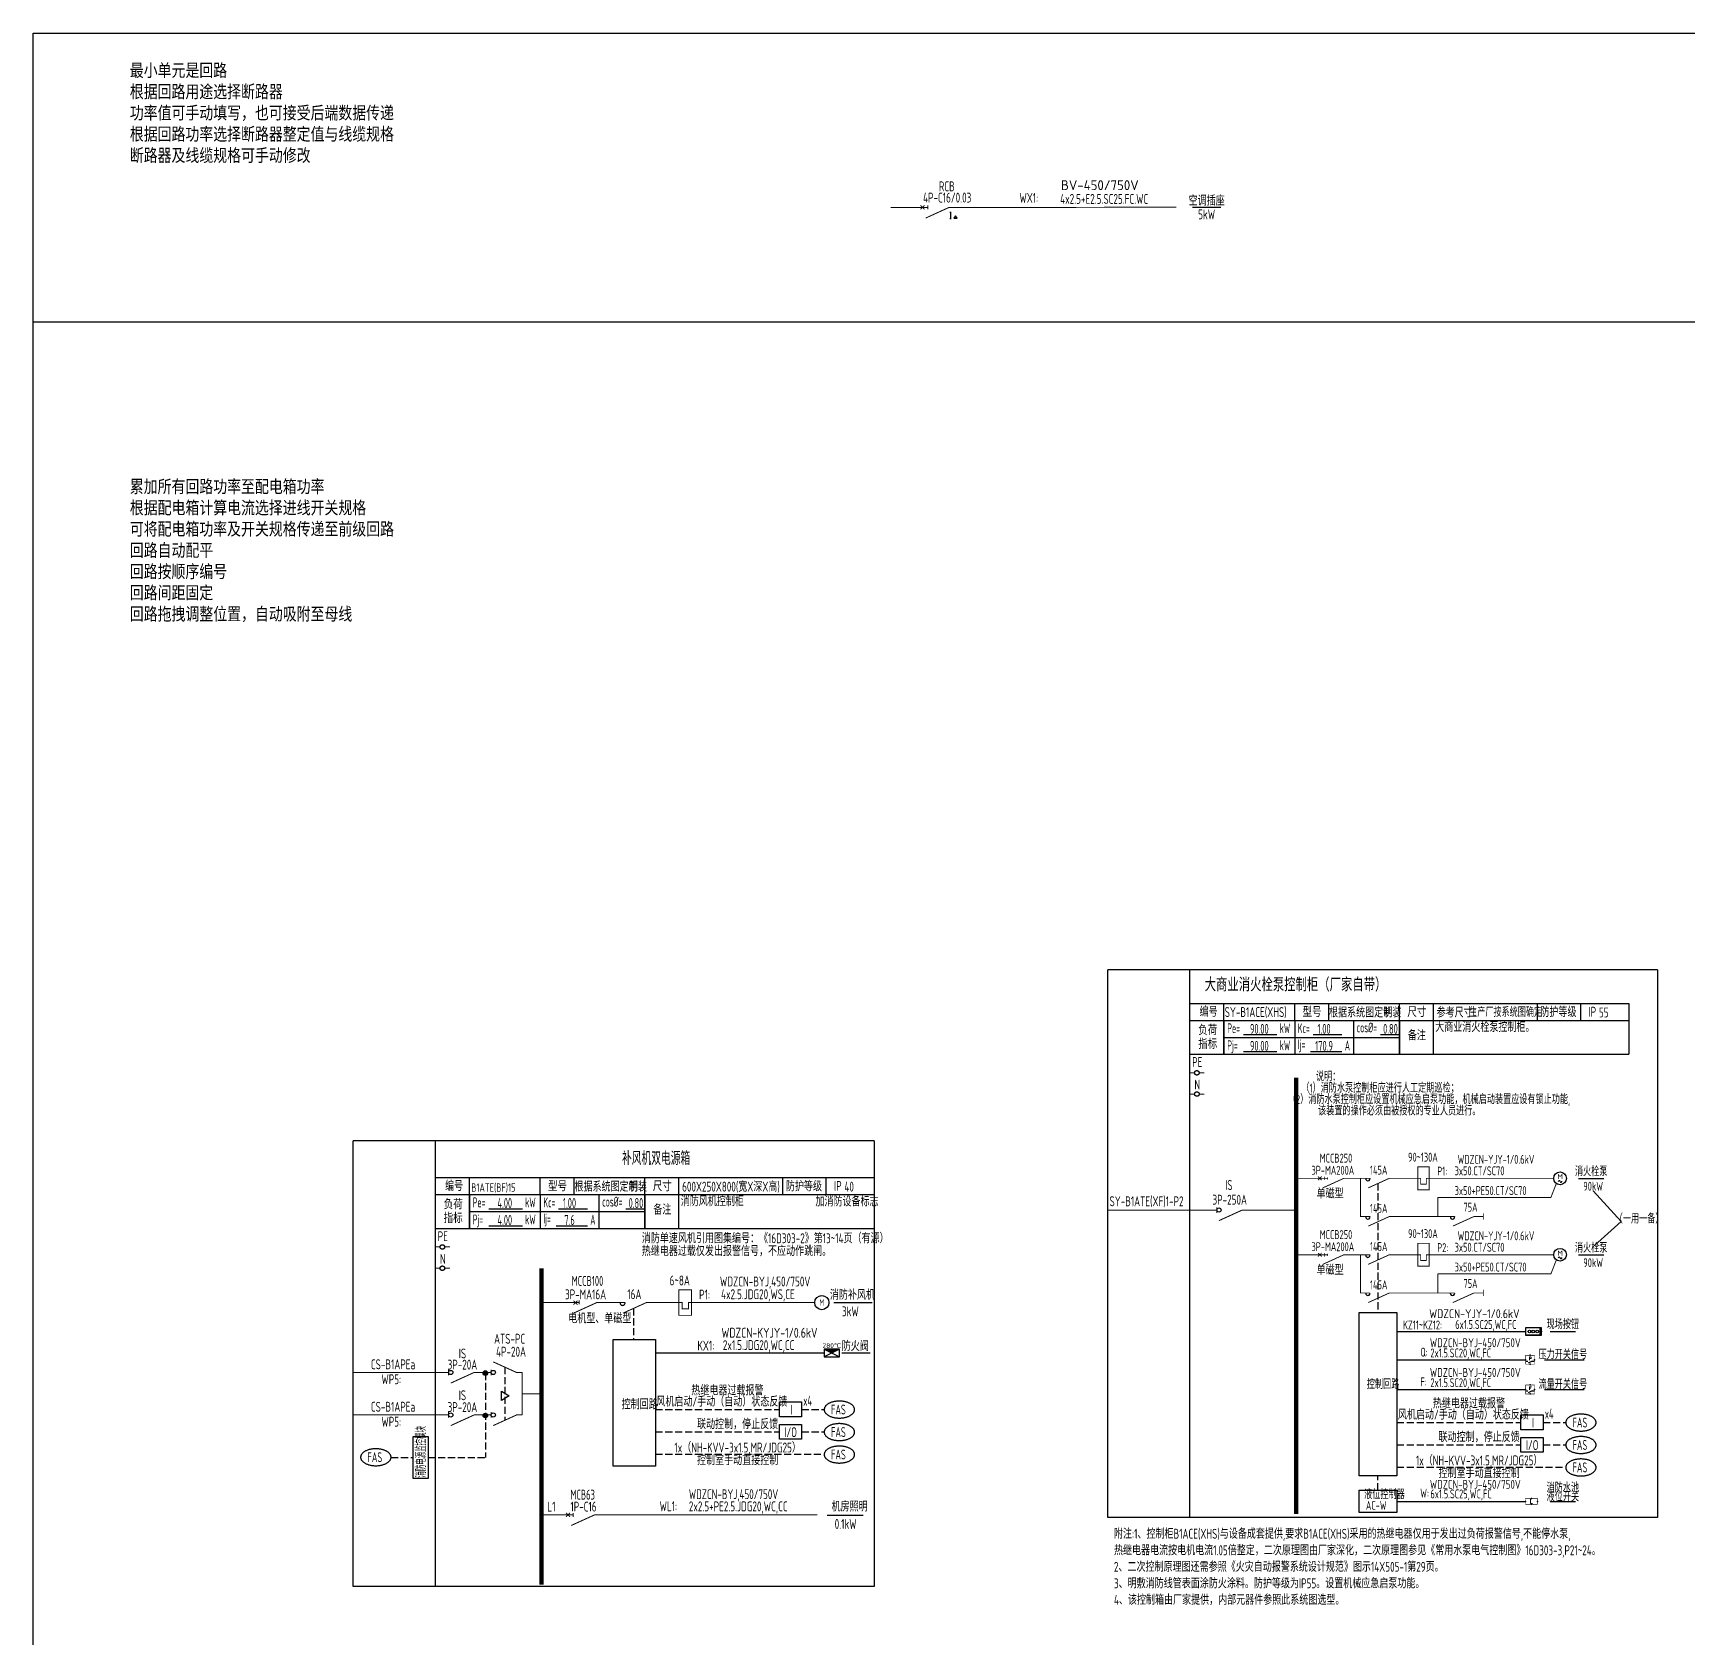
# Model space of a CAD drawing. Header units: millimetres. Extents: x -84100 to 597295, y 0 to 572785.
# Drawn here: x 197133 to 255576, y 202616 to 259293 of the extents above; entities that cross this region are included whole.
import ezdxf
from ezdxf.enums import TextEntityAlignment as Align

# ---------------------------------------------------------------- set-up
doc = ezdxf.new("R2010")
doc.units = ezdxf.units.MM
doc.header["$LTSCALE"] = 1000
for name, pattern in [('6+1电气1030G$0$DASH', [0.35, 0.25, -0.1]), ('6_1电气1030G$0$DASH', [0.35, 0.25, -0.1]), ('CENTER2', [1.125, 0.75, -0.125, 0.125, -0.125]), ('DASH', [0.35, 0.25, -0.1])]:
    doc.linetypes.add(name, pattern=pattern)
doc.layers.add('D-定位', color=4, linetype='Continuous', plot=False)
for name, color, linetype in [('E-LE-E', 241, 'Continuous'), ('E-PW-E', 241, 'Continuous'), ('ELEMENT', 3, 'Continuous'), ('EQUIP-动力', 3, 'Continuous'), ('EQUIP-消防', 3, 'Continuous'), ('FAS_消防设备_E', 3, 'Continuous'), ('samiori', 7, 'Continuous'), ('SIG_TEXT', 7, 'Continuous'), ('SYS_元件_E', 3, 'Continuous'), ('SYS_系统标注_E', 7, 'Continuous'), ('SYS_说明_E', 7, 'Continuous'), ('TEL_TEXT', 7, 'Continuous'), ('WIRE-照明', 1, 'Continuous'), ('WIRE-系统', 4, 'Continuous'), ('电气文字', 4, 'Continuous')]:
    doc.layers.add(name, color=color, linetype=linetype)
doc.styles.add('_TCH_LABEL', font='COMPLEX', dxfattribs={"bigfont": 'GBCBIG'})
doc.styles.add('_TEL_DIM', font='TSSDENG', dxfattribs={"width": 0.6, "height": 3.5, "bigfont": 'TSSDCHN'})
doc.styles.add('DIM_FONT', font='', dxfattribs={"width": 0.8})
doc.styles.add('HT', font='simhei.ttf', dxfattribs={"width": 0.7})
doc.styles.add('ICDA-STYLE1', font='TSSDENG.shx', dxfattribs={"width": 0.7, "bigfont": 'TSSDCHN.shx'})
doc.styles.add('ICDA-STYLE2', font='simhei.ttf', dxfattribs={"width": 0.8})
doc.styles.get("Standard").update_dxf_attribs({"font": 'tssdeng.shx', "bigfont": 'tssdchn.shx'})
doc.styles.get('DIM_FONT').set_extended_font_data('SimSun')

# ---------------------------------------------------------------- blocks, each defined once
blk = doc.blocks.new('$element$00000497')
at = {"const_width": 0.0233}
for points in [[(0, 0.004), (0, -0.247)], [(0, -1), (0, -0.749), (-0.251, -0.197)], [(-0.047, -0.074), (0.047, -0.169)], [(-0.047, -0.169), (0.047, -0.074)], [(-0.047, -0.247), (0.047, -0.247)]]:
    blk.add_lwpolyline(points, dxfattribs=at)
at = {"layer": 'TEL_TEXT', "style": 'DIM_FONT', "flags": 1}
blk.add_attdef('S', text='', height=0.00000667, dxfattribs=at).set_placement((0, 0.004), align=Align.MIDDLE_CENTER)
blk = doc.blocks.new('2C')
at = {"layer": 'SYS_元件_E'}
for p, q in [((-645662, 1477442), (-645606, 1477442)), ((-645634, 1477442), (-645634, 1477218)), ((-645662, 1477218), (-645606, 1477218)), ((-645458, 1477315), (-645513, 1477229)), ((-645513, 1477229), (-645401, 1477229)), ((-645401, 1477229), (-645458, 1477315))]:
    blk.add_line(p, q, dxfattribs=at)
at = {"layer": 'SYS_元件_E', "xscale": 1500, "yscale": 1500, "zscale": 1500, "rotation": 90}
blk.add_blockref('$element$00000497', (-646805, 1477610), dxfattribs=at)
blk = doc.blocks.new('MCB63')
at = {"layer": 'SIG_TEXT', "color": 0, "style": '_TEL_DIM', "width": 0.65}
blk.add_text('MCB63', height=350, dxfattribs=at).set_placement((0, 0), align=Align.CENTER)
blk = doc.blocks.new('*T33')
at = {"layer": 'SIG_TEXT', "color": 0, "linetype": 'ByBlock', "lineweight": -2, "transparency": 16777216}
for p, q in [((0, 0), (6200, 0)), ((0, 0), (0, -1200)), ((2500, 0), (2500, -1200)), ((4573, 0), (4573, -1200)), ((6200, 0), (6200, -1200)), ((0, -600), (6200, -600)), ((0, -1200), (6200, -1200))]:
    blk.add_line(p, q, dxfattribs=at)
at = {"layer": 'SIG_TEXT', "color": 0, "linetype": 'ByBlock', "lineweight": -3, "transparency": 16777216, "char_height": 350, "style": '_TEL_DIM'}
for s, insert, width, attachment_point in [('{\\C130;4.00', (1250, -300), 2380.22, 5), ('{\\C130;1.00', (3536, -300), 1952.47, 5), ('{\\C130;0.80', (6140, -300), 1507.75, 6), ('{\\C1;4.00}', (1250, -900), 2380.22, 5), ('{\\C1;7.6}', (3536, -900), 1952.47, 5)]:
    blk.add_mtext(s, dxfattribs=dict(at, insert=insert, width=width, attachment_point=attachment_point))
blk = doc.blocks.new('$ELEMENT$00000596')
at = {"const_width": 0.0233}
for points in [[(0, 0), (0, -0.25)], [(-0.25, -0.2), (0, -0.75), (0, -1)]]:
    blk.add_lwpolyline(points, dxfattribs=at)
blk.add_arc((-0.008, -0.192), 0.0589, 81.8699, 278.1301)
at = {"flags": 9}
blk.add_attdef('S', (0, 0), '', height=0.00000667, dxfattribs=at)
blk = doc.blocks.new('$ELEMENT$00000592')
at = {"const_width": 0.0233}
for points in [[(0, 0), (0, -0.425), (-0.15, -0.425), (-0.15, -0.575), (0, -0.575), (0, -1)], [(-0.3, -0.35), (0.3, -0.35), (0.3, -0.65), (-0.3, -0.65), (-0.3, -0.35)]]:
    blk.add_lwpolyline(points, dxfattribs=at)
at = {"flags": 9}
blk.add_attdef('S', (0, 0), '', height=0.00000667, dxfattribs=at)
blk = doc.blocks.new('$EQUIP_U$00000041_SHANBIN_')
at = {"const_width": 0.06}
blk.add_lwpolyline([(-0.61, 0, 1), (0.61, 0, 1)], format="xyb", close=True, dxfattribs=at)
blk.add_circle((0, 0), 0.61)
at = {"layer": 'SYS_说明_E', "style": '_TCH_LABEL'}
blk.add_attdef('$TEXT$', text='', height=0.52, dxfattribs=at).set_placement((0, 0), align=Align.MIDDLE_CENTER)
at = {"layer": 'TEL_TEXT', "style": '_TEL_DIM', "flags": 1}
blk.add_attdef('A', text='', height=0.00002, dxfattribs=at).set_placement((0, 0), align=Align.MIDDLE_CENTER)
blk = doc.blocks.new('MCCB100')
at = {"layer": 'SIG_TEXT', "color": 0, "style": '_TEL_DIM', "width": 0.65}
blk.add_text('MCCB100', height=350, dxfattribs=at).set_placement((0, 0), align=Align.CENTER)
blk = doc.blocks.new('FAS')
at = {"color": 3}
blk.add_polyline3d([(-542.164, -302.153, 0), (-541.517, -316.829, 0), (-539.579, -331.47, 0), (-536.353, -346.04, 0), (-531.849, -360.504, 0), (-526.075, -374.828, 0), (-519.048, -388.977, 0), (-510.782, -402.916, 0), (-501.299, -416.613, 0), (-490.622, -430.034, 0), (-478.775, -443.147, 0), (-465.787, -455.92, 0), (-451.69, -468.323, 0), (-436.518, -480.326, 0), (-420.307, -491.899, 0), (-403.097, -503.015, 0), (-384.928, -513.647, 0), (-365.845, -523.77, 0), (-345.893, -533.359, 0), (-325.12, -542.391, 0), (-303.578, -550.844, 0), (-281.316, -558.698, 0), (-258.39, -565.934, 0), (-234.854, -572.534, 0), (-210.766, -578.483, 0), (-186.182, -583.767, 0), (-161.163, -588.372, 0), (-135.768, -592.287, 0), (-110.059, -595.504, 0), (-84.0976, -598.014, 0), (-57.9465, -599.811, 0), (-31.6687, -600.891, 0), (-5.32737, -601.251, 0), (21.0139, -600.891, 0), (47.2918, -599.811, 0), (73.4429, -598.014, 0), (99.4042, -595.504, 0), (125.113, -592.287, 0), (150.508, -588.372, 0), (175.527, -583.767, 0), (200.111, -578.483, 0), (224.2, -572.534, 0), (247.736, -565.934, 0), (270.662, -558.698, 0), (292.923, -550.844, 0), (314.466, -542.391, 0), (335.238, -533.359, 0), (355.19, -523.77, 0), (374.273, -513.647, 0), (392.442, -503.015, 0), (409.653, -491.899, 0), (425.864, -480.326, 0), (441.036, -468.323, 0), (455.133, -455.92, 0), (468.12, -443.147, 0), (479.967, -430.034, 0), (490.645, -416.613, 0), (500.128, -402.916, 0), (508.393, -388.977, 0), (515.421, -374.828, 0), (521.194, -360.504, 0), (525.699, -346.04, 0), (528.924, -331.47, 0), (530.862, -316.829, 0), (531.509, -302.153, 0), (530.862, -287.477, 0), (528.924, -272.837, 0), (525.699, -258.267, 0), (521.194, -243.802, 0), (515.421, -229.479, 0), (508.393, -215.33, 0), (500.128, -201.39, 0), (490.645, -187.694, 0), (479.967, -174.273, 0), (468.12, -161.16, 0), (455.133, -148.387, 0), (441.036, -135.984, 0), (425.864, -123.981, 0), (409.653, -112.408, 0), (392.442, -101.292, 0), (374.273, -90.6595, 0), (355.19, -80.5367, 0), (335.238, -70.9479, 0), (314.466, -61.916, 0), (292.923, -53.4629, 0), (270.662, -45.6089, 0), (247.736, -38.3729, 0), (224.2, -31.7724, 0), (200.111, -25.8233, 0), (175.527, -20.5399, 0), (150.508, -15.9349, 0), (125.113, -12.0194, 0), (99.4042, -8.80291, 0), (73.4429, -6.29312, 0), (47.2918, -4.49607, 0), (21.0139, -3.41611, 0), (-5.32737, -3.05584, 0), (-31.6687, -3.41611, 0), (-57.9465, -4.49607, 0), (-84.0976, -6.29312, 0), (-110.059, -8.80291, 0), (-135.768, -12.0194, 0), (-161.163, -15.9349, 0), (-186.182, -20.5399, 0), (-210.766, -25.8233, 0), (-234.854, -31.7724, 0), (-258.39, -38.3729, 0), (-281.316, -45.6089, 0), (-303.578, -53.4629, 0), (-325.12, -61.916, 0), (-345.893, -70.9479, 0), (-365.845, -80.5367, 0), (-384.928, -90.6595, 0), (-403.097, -101.292, 0), (-420.307, -112.408, 0), (-436.518, -123.981, 0), (-451.69, -135.984, 0), (-465.787, -148.387, 0), (-478.775, -161.16, 0), (-490.622, -174.273, 0), (-501.299, -187.694, 0), (-510.782, -201.39, 0), (-519.048, -215.33, 0), (-526.075, -229.479, 0), (-531.849, -243.802, 0), (-536.353, -258.267, 0), (-539.579, -272.837, 0), (-541.517, -287.477, 0), (-542.164, -302.153, 0)], dxfattribs=at)
at = {"layer": 'SIG_TEXT', "color": 0, "style": '_TEL_DIM', "width": 0.65}
blk.add_text('FAS', height=350, dxfattribs=at).set_placement((-301.33218, -475.48524))
blk = doc.blocks.new('$equip_U$00000359(shizh)')
for p, q in [((-0.54, 0.27), (-0.54, -0.27)), ((0.54, 0.27), (-0.54, 0.27)), ((0.54, 0.27), (-0.54, -0.27)), ((-0.54, 0.27), (0.54, -0.27)), ((0.54, -0.27), (0.54, 0.27)), ((-0.54, -0.27), (0.54, -0.27))]:
    blk.add_line(p, q)
blk.add_solid([(-0.54, 0.27), (0, 0), (0.54, 0.27)])
at = {"color": 7, "style": '_TEL_DIM'}
blk.add_attdef('$TEXT$', text='', height=0.34, dxfattribs=at).set_placement((-0.01, 0.52), align=Align.MIDDLE_CENTER)
at = {"color": 7, "style": '_TEL_DIM', "flags": 1}
blk.add_attdef('A', text='', height=0.00002, dxfattribs=at).set_placement((0, 0), align=Align.MIDDLE_CENTER)
blk = doc.blocks.new('配电箱表头(带计算式)')
at = {"color": 3}
for p, q in [((0, -1800), (0, 0)), ((0, 0), (15500, 0)), ((1200, -1800), (1200, 0)), ((3700, -600), (3700, 0)), ((4900, -600), (4900, 0)), ((7400, -1800), (7400, 0)), ((8600, -1800), (8600, 0)), ((12274, -600), (12274, 0)), ((13801, -600), (13801, 0)), ((15500, 0), (15500, -1800)), ((0, -600), (15500, -600)), ((1891, -1102), (3071, -1102)), ((4350, -1102), (5367, -1102)), ((6725, -1102), (7376, -1102)), ((1891, -1702), (3071, -1702)), ((4262, -1702), (5367, -1702)), ((0, -1800), (15500, -1800))]:
    blk.add_line(p, q, dxfattribs=at)
at = {"color": 3, "style": '_TEL_DIM'}
for s, width, p in [('编号', 0.7, (341, -472)), ('型号', 0.8, (3977, -482)), ('尺寸', 0.8, (7677, -482)), ('防护等级', 0.7, (12377, -482)), ('IP', 0.7, (14078, -472)), ('负荷', 0.8, (292, -1122)), ('Pe=', 0.5, (1318, -1052)), ('kW', 0.5, (3170, -1052)), ('Kc=', 0.5, (3811, -1053)), ('cos%%C=', 0.5, (5891, -1027)), ('备注', 0.7, (7695, -1309)), ('指标', 0.8, (292, -1608)), ('Pj=', 0.5, (1318, -1656)), ('kW', 0.5, (3170, -1656)), ('Ij=', 0.5, (3811, -1623)), ('A', 0.5, (5469, -1665))]:
    blk.add_text(s, height=350, dxfattribs=dict(at, width=width)).set_placement(p)
blk = doc.blocks.new('$equip$00001178')
blk.add_circle((0, 0), 0.5)
for points in [[(-0.43, 0.25), (0.43, 0.25), (-0.5, 0), (0.5, 0)], [(-0.43, -0.25), (0.43, -0.25), (-0.5, 0), (0.5, 0)], [(-0.25, 0.43), (0.25, 0.43), (-0.43, 0.25), (0.43, 0.25)], [(0, 0.5), (0, 0.5), (-0.25, 0.43), (0.25, 0.43)], [(-0.25, -0.43), (0.25, -0.43), (-0.43, -0.25), (0.43, -0.25)], [(0, -0.5), (0, -0.5), (-0.25, -0.43), (0.25, -0.43)]]:
    blk.add_solid(points)
at = {"flags": 9}
blk.add_attdef('A', (0, 0), '', height=0.00002, dxfattribs=at)
blk = doc.blocks.new('$equip_U$00000156(HeF)')
at = {"color": 0, "linetype": 'Continuous', "const_width": 0.06}
blk.add_lwpolyline([(0.7, 0.7), (-0.7, 0.7), (-0.7, 0), (0.7, 0)], close=True, dxfattribs=at)
for p in [(-0.7, 0.35), (0, 0.7), (0, 0), (0.7, 0.35)]:
    blk.add_point(p)
at = {"layer": 'TEL_TEXT', "style": '_TCH_LABEL'}
blk.add_attdef('$TEXT$', text='', height=0.36, dxfattribs=at).set_placement((-0.01, 0.35), align=Align.MIDDLE_CENTER)
at = {"layer": 'TEL_TEXT', "style": '_TEL_DIM', "flags": 1}
blk.add_attdef('A', text='', height=0.00002, dxfattribs=at).set_placement((0, 0), align=Align.MIDDLE_CENTER)
blk = doc.blocks.new('$equip_U$00000133(computer186)')
for p, q in [((-0.5, -0.17), (-0.25, -0.17)), ((0.25, -0.17), (-0.23, -0.38)), ((0.25, -0.17), (0.5, -0.17))]:
    blk.add_line(p, q)
at = {"color": 0, "linetype": 'Continuous', "const_width": 0.06}
blk.add_lwpolyline([(-0.5, -0.5), (-0.5, 0.5), (0.5, 0.5), (0.5, -0.5)], close=True, dxfattribs=at)
for p in [(-0.5, 0), (0, 0.5), (0.5, 0), (0, -0.5)]:
    blk.add_point(p)
at = {"layer": 'TEL_TEXT', "style": '_TCH_LABEL'}
blk.add_attdef('$TEXT$', text='', height=0.36, dxfattribs=at).set_placement((0.02, 0.13), align=Align.MIDDLE_CENTER)
at = {"layer": 'TEL_TEXT', "style": '_TEL_DIM', "flags": 1}
blk.add_attdef('A', text='', height=0.00002, dxfattribs=at).set_placement((0, 0), align=Align.MIDDLE_CENTER)
blk = doc.blocks.new('$equip$00001811')
blk.add_circle((0, 0), 0.5)
for centre, radius, start, end in [((-0.07, -0.27), 0.0768, 17.2272, 184.2164), ((0.07, -0.23), 0.0769, 197.2591, 5.1179)]:
    blk.add_arc(centre, radius, start, end)
at = {"color": 7, "style": '_TEL_DIM'}
blk.add_attdef('$TEXT$', text='', height=0.4, dxfattribs=at).set_placement((0, 0.14), align=Align.MIDDLE_CENTER)
at = {"color": 7, "style": '_TEL_DIM', "flags": 1}
blk.add_attdef('A', text='', height=0.00002, dxfattribs=at).set_placement((0, 0), align=Align.MIDDLE_CENTER)
blk = doc.blocks.new('带闭锁防水按钮盒')
at = {"layer": 'E-PW-E'}
for p, q in [((0, 146), (0, -146)), ((625, 146), (0, 146)), ((572, -146), (572, 146)), ((625, -146), (625, 146)), ((0, -146), (625, -146)), ((625, -146), (0, -146))]:
    blk.add_line(p, q, dxfattribs=at)
for centre in [(163, 4), (307, 4), (462, 4)]:
    blk.add_circle(centre, 55, dxfattribs=at)
for p in [(0, 0), (625, 0), (312, -146)]:
    blk.add_point(p, dxfattribs=at)
at = {"layer": 'E-PW-E', "flags": 9}
blk.add_attdef('A', (312, -146), '', height=0.01, dxfattribs=at)
blk = doc.blocks.new('$element$00000523')
at = {"const_width": 0.0233}
for points in [[(0, 0), (0, -0.15)], [(0, -1), (0, -0.75), (-0.25, -0.2)], [(-0.067, -0.15), (0.067, -0.15)]]:
    blk.add_lwpolyline(points, dxfattribs=at)
blk.add_circle((0, -0.2), 0.05)
at = {"flags": 9}
blk.add_attdef('S', (0, 0), '', height=0.00000667, dxfattribs=at)
blk = doc.blocks.new('*T39')
at = {"layer": 'SIG_TEXT', "color": 0, "linetype": 'ByBlock', "lineweight": -2, "transparency": 16777216}
for p, q in [((0, 0), (6200, 0)), ((0, 0), (0, -1200)), ((2500, 0), (2500, -1200)), ((4573, 0), (4573, -1200)), ((6200, 0), (6200, -1200)), ((0, -600), (6200, -600)), ((0, -1200), (6200, -1200))]:
    blk.add_line(p, q, dxfattribs=at)
at = {"layer": 'SIG_TEXT', "color": 0, "linetype": 'ByBlock', "lineweight": -3, "transparency": 16777216, "char_height": 350, "style": '_TEL_DIM'}
for s, insert, width, attachment_point in [('{\\C130;90.00', (1250, -300), 2380.22, 5), ('{\\C130;1.00', (3536, -300), 1952.47, 5), ('{\\C130;0.80', (6140, -300), 1507.75, 6), ('{\\C1;90.00}', (1250, -900), 2380.22, 5), ('{\\C1;170.9}', (3536, -900), 1952.47, 5)]:
    blk.add_mtext(s, dxfattribs=dict(at, insert=insert, width=width, attachment_point=attachment_point))

msp = doc.modelspace()

# ---------------------------------------------------------------- linework, layer by layer
at = {"layer": 'D-定位'}
msp.add_lwpolyline([(197133.4, 259293.3), (304560.3, 259293.3), (304560.3, 176007.6), (197133.4, 176007.6)], close=True, dxfattribs=at)
msp.add_lwpolyline([(197133.4, 249093.3), (304560.3, 249093.3)], dxfattribs=at)
at = {"layer": 'SIG_TEXT', "color": 0}
for p, q in [((251708.8, 218846.2), (252608.8, 218846.2)), ((252230, 218409.6), (253214.3, 217327.3)), ((253214.3, 217327.3), (252279.8, 216477.2)), ((251708.8, 216146.2), (252608.8, 216146.2)), ((250708.8, 213435.9), (251608.8, 213435.9)), ((250513.5, 212440.7), (251913, 212440.7)), ((250513.5, 211390.3), (251913, 211390.3)), ((250708.8, 207438.3), (251608.8, 207438.3))]:
    msp.add_line(p, q, dxfattribs=at)
at = {"layer": 'SYS_系统标注_E', "color": 0}
for p, q in [((238080.2, 253140.7), (239080.2, 253140.7)), ((225694.2, 212679.2, 2702.7), (226694.2, 212679.2, 2702.7)), ((225173.4, 206949.6), (226453.2, 206949.6))]:
    msp.add_line(p, q, dxfattribs=at)
at = {"layer": 'SYS_系统标注_E', "color": 7, "linetype": 'ByBlock', "const_width": 35}
for points in [[(227423.7, 253138.2), (228643, 253138.2)], [(229861.5, 253138.2), (237506.4, 253140.7)]]:
    msp.add_lwpolyline(points, dxfattribs=at)
at = {"layer": 'SYS_说明_E', "color": 175}
for p, q in [((235089.5, 206872.3), (235089.5, 226211.7)), ((254501.7, 226211.7), (235089.5, 226211.7)), ((237989.5, 206872.3), (237989.5, 226211.7)), ((254501.7, 226211.7), (254501.7, 206872.3)), ((208442.8, 204426.8), (208442.8, 220175.8)), ((226842.8, 220175.8), (208442.8, 220175.8)), ((211342.8, 204426.8), (211342.8, 220175.8)), ((226842.8, 220175.8), (226842.8, 204426.8)), ((254501.7, 206872.3), (235089.5, 206872.3)), ((226842.8, 204426.8), (208442.8, 204426.8))]:
    msp.add_line(p, q, dxfattribs=at)
at = {"layer": 'SYS_说明_E', "linetype": 'DASH'}
for p, q in [((244629.5, 218667.2), (244629.5, 214110.9)), ((218340.7, 214253.9, 2702.7), (218340.7, 213155.6, 2702.7)), ((213107.1, 211968.9), (213107.1, 208989.6)), ((219109.4, 210687.7, 2702.7), (223492.2, 210687.7, 2702.7)), ((224278.8, 210687.7, 2702.7), (225062.2, 210687.7, 2702.7)), ((219109.4, 209892.5, 2702.7), (223492.2, 209892.5, 2702.7)), ((224278.8, 209892.5, 2702.7), (225062.2, 209892.5, 2702.7)), ((245298, 210228.5), (249680.8, 210228.5)), ((250467.4, 210228.5), (251250.8, 210228.5)), ((245298, 209436.9), (249680.8, 209436.9)), ((250467.4, 209436.9), (251250.8, 209436.9)), ((209774.6, 208989.6), (210561.5, 208989.6)), ((211084.2, 208989.6), (213107.1, 208989.6)), ((219109.4, 209099.8, 2702.7), (225072.3, 209099.8, 2702.7)), ((245298, 208644.2), (251260.9, 208644.2)), ((244629.1, 207832.4), (244629.5, 208336.9))]:
    msp.add_line(p, q, dxfattribs=at)
at = {"layer": 'SYS_说明_E'}
for p, q in [((225417.5, 214458.1), (226766.1, 214458.1)), ((245298, 213435.9), (249838.3, 213435.9))]:
    msp.add_line(p, q, dxfattribs=at)
at = {"layer": 'SYS_说明_E', "color": 0, "linetype": '6_1电气1030G$0$DASH'}
msp.add_line((213795.8, 212177.1), (213795.8, 210302.1), dxfattribs=at)
at = {"layer": 'SYS_说明_E', "color": 0}
for p, q in [((213677.3, 210996.6), (213677.3, 211333.2)), ((213677.3, 211333.2), (213945.5, 211164.9)), ((213945.5, 211164.9), (213677.3, 210996.6))]:
    msp.add_line(p, q, dxfattribs=at)
at = {"layer": 'SYS_说明_E', "const_width": 35}
for points in [[(216360.6, 214387.4), (216219.2, 214528.8)], [(216219.2, 214387.4), (216360.6, 214528.8)], [(216417.5, 214392.5), (216417.5, 214537.8)], [(215914.9, 214458.1), (216417.5, 214458.1)], [(217414.9, 214458.1), (217039.9, 214458.1), (216214.9, 214083.1)], [(211583.3, 211989.6), (211808.3, 211989.6)], [(212905.9, 211989.6), (213308.3, 211989.6)], [(211583.3, 210489.6), (211808.3, 210489.6)], [(212905.9, 210489.6), (213308.3, 210489.6)]]:
    msp.add_lwpolyline(points, dxfattribs=at)
at = {"layer": 'SYS_说明_E'}
for points in [[(243961, 214110.9), (245298, 214110.9), (245298, 208336.9), (243961, 208336.9)], [(243961, 207832.4), (245296.6, 207832.4), (245296.6, 207044.2), (243961, 207044.2)]]:
    msp.add_lwpolyline(points, close=True, dxfattribs=at)
at = {"layer": 'SYS_说明_E', "elevation": 2702.7}
msp.add_lwpolyline([(217623.9, 213155.6), (219109.4, 213155.6), (219109.4, 208684.3), (217623.9, 208684.3)], close=True, dxfattribs=at)
at = {"layer": 'SYS_说明_E', "color": 3, "elevation": 2702.7}
for points in [[(223492.2, 210949.1), (224273.5, 210949.1), (224273.5, 210426.4), (223492.2, 210426.4)], [(223492.2, 210153.8), (224273.5, 210153.8), (224273.5, 209631.1), (223492.2, 209631.1)]]:
    msp.add_lwpolyline(points, close=True, dxfattribs=at)
at = {"layer": 'SYS_说明_E', "color": 3}
for points in [[(249680.8, 210489.9), (250462.1, 210489.9), (250462.1, 209967.2), (249680.8, 209967.2)], [(210561.5, 208251.2), (210561.5, 209728.1), (211084.2, 209728.1), (211084.2, 208251.2)], [(249680.8, 209698.3), (250462.1, 209698.3), (250462.1, 209175.6), (249680.8, 209175.6)]]:
    msp.add_lwpolyline(points, close=True, dxfattribs=at)
at = {"layer": 'SYS_说明_E', "color": 2, "linetype": 'CENTER2'}
for centre in [(238234.6, 222573.3), (238234.6, 221823.3), (211587.9, 216422), (211587.9, 215672)]:
    msp.add_circle(centre, 80.1, dxfattribs=at)
at = {"layer": 'SYS_说明_E'}
msp.add_point((225074.5, 212679.2, 2702.7), dxfattribs=at)
at = {"layer": 'WIRE-照明', "color": 7}
msp.add_line((219109.4, 212679.2, 2702.7), (225074.5, 212679.2, 2702.7), dxfattribs=at)
at = {"layer": 'WIRE-照明'}
for points, const_width in [([(241738.3, 222399.6), (241738.3, 206989.2)], 150), ([(215091.6, 215662.1), (215091.6, 204493.1)], 150), ([(215091.6, 206961.6), (215841.6, 206961.6)], 35), ([(217341.6, 206961.6), (224828.8, 206961.6)], 35)]:
    msp.add_lwpolyline(points, dxfattribs=dict(at, const_width=const_width))
at = {"layer": 'WIRE-照明', "color": 7, "const_width": 35}
for points in [[(211507.8, 216422), (211342.8, 216422)], [(211853.7, 216422), (211673.5, 216422)], [(211507.8, 215672), (211342.8, 215672)], [(211853.7, 215672), (211673.5, 215672)]]:
    msp.add_lwpolyline(points, dxfattribs=at)
at = {"layer": 'WIRE-照明', "color": 0, "const_width": 35}
for points in [[(215164.9, 214458.1), (215914.9, 214458.1)], [(217414.9, 214458.1), (217664.9, 214458.1)], [(219164.9, 214458.1), (219414.9, 214458.1)], [(208442.8, 211989.6), (211583.3, 211989.6)], [(214405.9, 210489.6), (214405.9, 211989.6)], [(214405.9, 211239.6), (215091.6, 211239.6)], [(208442.8, 210489.6), (211583.3, 210489.6)]]:
    msp.add_lwpolyline(points, dxfattribs=at)
at = {"layer": 'WIRE-照明', "color": 1, "const_width": 35}
msp.add_lwpolyline([(220914.9, 214458.1), (224728.1, 214458.1)], dxfattribs=at)
at = {"layer": 'WIRE-照明', "color": 3, "const_width": 35}
for points in [[(214405.9, 211989.6), (214208.3, 211989.6), (213383.3, 212364.6)], [(211808.3, 212089.6), (211808.3, 211889.6)], [(212905.9, 211989.6), (212708.3, 211989.6), (211883.3, 211614.6)], [(213308.3, 212089.6), (213308.3, 211889.6)], [(211808.3, 210589.6), (211808.3, 210389.6)], [(212905.9, 210489.6), (212708.3, 210489.6), (211883.3, 210114.6)], [(213308.3, 210589.6), (213308.3, 210389.6)], [(214405.9, 210489.6), (214208.3, 210489.6), (213383.3, 210114.6)]]:
    msp.add_lwpolyline(points, dxfattribs=at)
at = {"layer": 'WIRE-照明', "color": 3}
for centre in [(211883.3, 211989.6), (213383.3, 211989.6), (211883.3, 210489.6), (213383.3, 210489.6)]:
    msp.add_circle(centre, 75, dxfattribs=at)
at = {"layer": 'WIRE-系统', "color": 7}
for p, q in [((245298, 212440.7), (249838.3, 212440.7)), ((245298, 211390.3), (249838.3, 211390.3)), ((245296.6, 207438.3), (249838.3, 207438.3))]:
    msp.add_line(p, q, dxfattribs=at)
at = {"layer": 'WIRE-系统', "color": 7, "const_width": 35}
for points in [[(238154.5, 222573.3), (237989.5, 222573.3)], [(238500.4, 222573.3), (238320.2, 222573.3)], [(238154.5, 221823.3), (237989.5, 221823.3)], [(238500.4, 221823.3), (238320.2, 221823.3)]]:
    msp.add_lwpolyline(points, dxfattribs=at)
at = {"layer": 'WIRE-系统', "color": 0}
for points, const_width in [([(241738.3, 218846.2), (242852.9, 218846.2)], 31.5), ([(242854.8, 218885.1), (242854.8, 218801.2)], 31.5), ([(243763.3, 218846.2), (244015.7, 218846.2)], 31.5), ([(244015.7, 218846.2), (244015.7, 217496.2), (244142, 217496.2)], 31.5), ([(245365.7, 218846.2), (245618.2, 218846.2)], 31.5), ([(235089.5, 217727.5), (238715.5, 217727.5)], 35), ([(240215.5, 217727.5), (241697.5, 217727.5)], 35), ([(246741.9, 217496.2), (247004.1, 217496.2)], 31.5), ([(241738.3, 216146.2), (242852.9, 216146.2)], 31.5), ([(242854.8, 216185.1), (242854.8, 216101.2)], 31.5), ([(243763.3, 216146.2), (244015.7, 216146.2)], 31.5), ([(244015.7, 216146.2), (244015.7, 214796.2), (244142, 214796.2)], 31.5), ([(245365.7, 216146.2), (245618.2, 216146.2)], 31.5), ([(246741.9, 214796.2), (247004.1, 214796.2)], 31.5)]:
    msp.add_lwpolyline(points, dxfattribs=dict(at, const_width=const_width))
at = {"layer": 'WIRE-系统', "color": 1, "const_width": 31.5}
for points in [[(246741.9, 218171.2), (250736.8, 218171.2), (250930.3, 218664.7)], [(246913.3, 218846.2), (250838.3, 218846.2)], [(245365.7, 217496.2), (246741.9, 217496.2), (246741.9, 218171.2)], [(246741.9, 215471.2), (250736.8, 215471.2), (250930.3, 215964.7)], [(246913.3, 216146.2), (250838.3, 216146.2)], [(245365.7, 214796.2), (246741.9, 214796.2), (246741.9, 215471.2)]]:
    msp.add_lwpolyline(points, dxfattribs=at)
at = {"layer": 'WIRE-系统', "const_width": 24.5}
for points in [[(248354.1, 217614.5), (248354.1, 217387.6)], [(248354.1, 214914.5), (248354.1, 214687.6)]]:
    msp.add_lwpolyline(points, dxfattribs=at)

# ---------------------------------------------------------------- block references
for name, p in [('*T39', (239189.5, 224426.1)), ('*T33', (212542.8, 218274.7))]:
    msp.add_blockref(name, p)
at = {"layer": 'E-LE-E', "linetype": '6_1电气1030G$0$DASH', "xscale": 160, "yscale": 160, "zscale": 160}
for p in [(213107.1, 211968.9), (213107.1, 210468.9)]:
    msp.add_blockref('$equip$00001178', p, dxfattribs=at)
at = {"layer": 'ELEMENT', "color": 0, "rotation": 90}
for name, p, xscale, yscale, zscale in [('$ELEMENT$00000592', (245563.3, 218846.2), 1350, 1350, 1350), ('$element$00000497', (242413.3, 218846.2), 1350, 1350, 1350), ('$ELEMENT$00000596', (244015.7, 218846.2), 1350, 1350, 1350), ('$ELEMENT$00000596', (244015.7, 217496.2), 1350, 1350, 1350), ('$ELEMENT$00000596', (247004.1, 217496.2), 1350, 1350, 1350), ('$ELEMENT$00000592', (245563.3, 216146.2), 1350, 1350, 1350), ('$element$00000497', (242413.3, 216146.2), 1350, 1350, 1350), ('$ELEMENT$00000596', (244015.7, 216146.2), 1350, 1350, 1350), ('$ELEMENT$00000592', (219414.9, 214458.1), 1500, 1500, 1500), ('$ELEMENT$00000596', (244015.7, 214796.2), 1350, 1350, 1350), ('$ELEMENT$00000596', (247004.1, 214796.2), 1350, 1350, 1350), ('$ELEMENT$00000596', (217664.9, 214458.1), 1500, 1500, 1500), ('$element$00000497', (215841.6, 206961.6), 1500, 1500, 1500)]:
    msp.add_blockref(name, p, dxfattribs=dict(at, xscale=xscale, yscale=yscale, zscale=zscale))
at = {"layer": 'ELEMENT', "linetype": '6+1电气1030G$0$DASH', "xscale": 1500, "yscale": 1500, "zscale": 1500, "rotation": 90}
msp.add_blockref('$element$00000523', (238715.5, 217727.5), dxfattribs=at)
at = {"layer": 'EQUIP-动力', "color": 0}
ref = msp.add_blockref('$equip$00001811', (251063.3, 218846.2), dxfattribs=dict(at, xscale=450, yscale=450, zscale=450))
ref.add_attrib('$TEXT$', 'M', dxfattribs={"layer": 'TEL_TEXT', "height": 180, "style": '_TEL_DIM'}).set_placement((251063.7, 218908), align=Align.MIDDLE_CENTER)
ref = msp.add_blockref('$equip$00001811', (251063.3, 216146.2), dxfattribs=dict(at, xscale=450, yscale=450, zscale=450))
ref.add_attrib('$TEXT$', 'M', dxfattribs={"layer": 'TEL_TEXT', "height": 180, "style": '_TEL_DIM'}).set_placement((251063.7, 216208), align=Align.MIDDLE_CENTER)
at = {"layer": 'EQUIP-动力'}
ref = msp.add_blockref('$EQUIP_U$00000041_SHANBIN_', (224988.9, 214458.1), dxfattribs=dict(at, xscale=409.8360655782744, yscale=409.8360655782744, zscale=409.8360655782744))
ref.add_attrib('$TEXT$', 'M', dxfattribs={"layer": 'TEL_TEXT', "height": 220, "width": 0.7}).set_placement((224988.9, 214458.1), align=Align.MIDDLE)
at = {"layer": 'EQUIP-消防', "xscale": 315, "yscale": 315, "zscale": 315}
for p, values in [((250002.4, 212440.7), {'$TEXT$': 'P'}), ((250002.4, 211390.3), {'$TEXT$': 'F'})]:
    msp.add_blockref('$equip_U$00000133(computer186)', p, dxfattribs=at).add_auto_attribs(values)
at = {"layer": 'EQUIP-消防'}
ref = msp.add_blockref('$equip_U$00000156(HeF)', (250048.3, 207333.3), dxfattribs=dict(at, xscale=300.000150016509, yscale=300.000150016509, zscale=300.000150016509))
ref.add_attrib('$TEXT$', 'L', dxfattribs={"layer": 'TEL_TEXT', "height": 162, "style": '_TCH_LABEL', "width": 0.7}).set_placement((250045.3, 207438.6), align=Align.MIDDLE_CENTER)
at = {"layer": 'FAS_消防设备_E', "ltscale": 1.5, "xscale": 500, "yscale": 500, "zscale": 500}
msp.add_blockref('$equip_U$00000359(shizh)', (225345.4, 212679.2), dxfattribs=at).add_auto_attribs({'$TEXT$': '280℃'})
at = {"layer": 'SYS_元件_E'}
msp.add_blockref('2C', (875166.9, -1224472.1), dxfattribs=at)
at = {"layer": 'SYS_系统标注_E', "color": 0}
for name, p in [('MCCB100', (216713.5, 215048.1)), ('FAS', (225614.1, 210981.2, 2702.7)), ('FAS', (251802.7, 210522)), ('FAS', (225614.1, 210185.9, 2702.7)), ('FAS', (209242.8, 209297.8)), ('FAS', (225614.1, 209393.3, 2702.7)), ('FAS', (251802.7, 209730.4)), ('FAS', (251802.7, 208937.7))]:
    msp.add_blockref(name, p, dxfattribs=at)
at = {"layer": 'SYS_系统标注_E'}
msp.add_blockref('MCB63', (216542.9, 207498.5), dxfattribs=at)
at = {"layer": 'SYS_说明_E', "xscale": 0.8999999999068677, "yscale": 0.8999999999068677, "zscale": 0.8999999999068677}
msp.add_blockref('带闭锁防水按钮盒', (249838.3, 213435.9), dxfattribs=at)
at = {"layer": 'WIRE-照明'}
for p in [(237989.5, 225026.1), (211342.8, 218874.7)]:
    msp.add_blockref('配电箱表头(带计算式)', p, dxfattribs=at)

# ---------------------------------------------------------------- texts
at = {"layer": 'samiori', "color": 220, "style": 'ICDA-STYLE1', "width": 0.7}
for s, p in [('单磁型', (242460.9, 218133.8)), ('单磁型', (242460.9, 215433.8)), ('电机型、单磁型', (216033.8, 213726.9))]:
    msp.add_text(s, height=350, dxfattribs=at).set_placement(p)
at = {"layer": 'SIG_TEXT', "color": 1, "style": 'ICDA-STYLE2', "width": 0.7}
msp.add_text('大商业消火栓泵控制柜（厂家自带）', height=420, dxfattribs=at).set_placement((241719.2, 225495.1, -8108.1), align=Align.CENTER)
at = {"layer": 'SIG_TEXT', "color": 0, "style": 'ICDA-STYLE1', "width": 0.7}
for s, height, p in [('SY-B1ACE(XHS)', 350, (239217.6, 224543.2)), ('根据系统图定制', 350, (242901.6, 224528.8)), ('明装', 350, (244821.4, 224528.8)), ('生产厂按系统图确定', 315, (247849.1, 224550.9)), ('55', 350, (252432.9, 224528.8)), ('大商业消火栓泵控制柜。', 350, (246653.3, 224015.5)), ('P1:', 315, (246722.3, 218943.3)), ('3x50.CT/SC70', 315, (247337.6, 218955)), ('3x50+PE50.CT/SC70', 315, (247337.6, 218255.4)), ('P2:', 315, (246722.3, 216243.3)), ('3x50.CT/SC70', 315, (247337.6, 216255)), ('3x50+PE50.CT/SC70', 315, (247337.6, 215555.4)), ('KZ11~KZ12:', 315, (245512.9, 213510)), ('6x1.5.SC25,WC,FC', 315, (247358.8, 213527.7)), ('Q:', 315, (246131, 212550.5)), ('2x1.5.SC20,WC,FC', 315, (246481.6, 212521.8)), ('控制回路', 315, (244235.5, 211409.5)), ('F:', 315, (246131, 211500.1)), ('2x1.5.SC20,WC,FC', 315, (246481.6, 211471.4)), ('液位控制器', 315, (244142.8, 207522.7)), ('W:', 315, (246121.7, 207572.6)), ('6x1.5.SC25,WC,FC', 315, (246481.6, 207544)), ('AC-W', 315, (244203.1, 207140.3))]:
    msp.add_text(s, height=height, dxfattribs=at).set_placement(p)
at = {"layer": 'SIG_TEXT', "color": 2, "style": 'ICDA-STYLE1', "width": 0.7}
for s, p in [('PE', (238248.9, 222779.4)), ('N', (238248.9, 221979))]:
    msp.add_text(s, height=350, dxfattribs=at).set_placement(p, align=Align.CENTER)
at = {"layer": 'SIG_TEXT', "color": 0, "style": 'ICDA-STYLE1', "width": 0.7}
for s, height, p in [('说明：', 315, (242870.9, 222277.9)), ('（1）消防水泵控制柜应进行人工定期巡检；', 315, (244704.3, 221875.3)), ('（2）消防水泵控制柜应设置机械应急启泵功能，机械启动装置应设有锁止功能,', 315, (246431.7, 221472.7)), ('该装置的操作必须由被授权的专业人员进行。', 315, (245382.4, 221070.1)), ('90~130A', 315, (246217.1, 219435.9)), ('3P-MA200A', 315, (243037.6, 218973.7)), ('MCCB250', 315, (243147.6, 219402.2)), ('145A', 315, (244656.3, 218978.9)), ('IS', 350, (239362.3, 218434.9)), ('90kW', 315, (252230, 218409.6)), ('SY-B1ATE(XF)1-P2', 350, (236456.1, 217861.2)), ('3P-250A', 350, (239394.5, 217916.4)), ('145A', 315, (244656.3, 217628.9)), ('75A', 315, (247897.5, 217668.9)), ('（一用一备）', 315, (253852.2, 217255.8)), ('MCCB250', 315, (243147.6, 216702.2)), ('90~130A', 315, (246217.1, 216735.9)), ('3P-MA200A', 315, (243037.6, 216273.7)), ('145A', 315, (244656.3, 216278.9)), ('90kW', 315, (252230, 215709.6)), ('145A', 315, (244656.3, 214928.9)), ('75A', 315, (247897.5, 214973.8)), ('ATS-PC', 350, (213963.1, 213004.9)), ('IS', 350, (212295.8, 212485.9)), ('IS', 350, (212295.8, 211009.6))]:
    msp.add_text(s, height=height, dxfattribs=at).set_placement(p, align=Align.CENTER)
at = {"layer": 'SYS_系统标注_E', "style": 'ICDA-STYLE1'}
for s, width, p in [('4P-C16/0.03', 0.7, (229416.4, 253308.2)), ('RCB', 0.7, (229401.9, 253706.7)), ('消防补风机', 0.7, (226070, 214558.1)), ('防火阀', 0.7, (226168.3, 212746.2, 2702.7)), ('x4', 0.6, (224487.5, 210817.6)), ('x4', 0.6, (250676.1, 210358.4, -2702.7))]:
    msp.add_text(s, height=350, dxfattribs=dict(at, width=width)).set_placement(p, align=Align.CENTER)
at = {"layer": 'SYS_系统标注_E', "linetype": 'CENTER2', "style": 'ICDA-STYLE1', "width": 0.7}
msp.add_text('WX1:', height=350, dxfattribs=at).set_placement((231967.3, 253297))
at = {"layer": 'SYS_系统标注_E', "color": 0, "style": 'ICDA-STYLE1'}
for s, width, p, p2 in [('BV-450/750V', 0.914123, (233433.6, 253746.9), (236177.7, 253746.9)), ('WDZCN-BYJ,450/750V', 0.656863, (220292.2, 207517.3), (223449, 207517.3))]:
    msp.add_text(s, height=350, dxfattribs=dict(at, width=width)).set_placement(p, p2, align=Align.FIT)
at = {"layer": 'SYS_系统标注_E', "color": 0, "style": 'ICDA-STYLE1', "width": 0.7}
for s, height, p in [('4x2.5+E2.5.SC25.FC.WC', 350, (233407.5, 253262.2)), ('参考尺寸：', 350, (246701.9, 224528.8)), ('B1ATE(BF)15', 300, (212607.1, 218370.3)), ('明装', 350, (218174.7, 218377.4)), ('600X250X800(宽X深X高)', 350, (220055.2, 218377.4)), ('40', 350, (225786.2, 218377.4)), ('消防风机控制柜', 350, (220006.6, 217864.1)), ('消防单速风机引用图集编号：《16D303-2》第13~14页（有源）', 350, (218630.4, 216555.6)), ('热继电器过载仅发出报警信号，不应动作跳闸。', 350, (218630.4, 216104.4)), ('4x2.5.JDG20,WS,CE', 350, (221430.4, 214579)), ('2x1.5.JDG20,WC,CC', 350, (221493.8, 212781.3, 2702.7)), ('控制回路', 350, (217919.5, 210688.8, 2702.7)), ('I', 350, (223881.4, 210501.5, 2702.7)), ('I/O', 350, (223664, 209706.3, 2702.7)), ('I', 350, (250070, 210042.3)), ('I/O', 350, (249852.6, 209250.7)), ('L1', 350, (215297.2, 207078)), ('2x2.5+PE2.5.JDG20,WC,CC', 350, (220292.2, 207085.6)), ('机房照明', 350, (225332, 207080.3))]:
    msp.add_text(s, height=height, dxfattribs=at).set_placement(p)
for s, p in [('空调插座', (238580.2, 253201.2)), ('5kW', (238580.2, 252714.9)), ('加消防设备标志', (225877, 217853.8)), ('6~8A', (219970.8, 215064)), ('3P-MA16A', (216646.3, 214574.4)), ('16A', (218368.9, 214579)), ('3kW', (225996.5, 213972.9)), ('4P-20A', (214012, 212549)), ('CS-B1APEa', (209845.2, 212103.5)), ('3P-20A', (212295.8, 212091.9)), ('WP5:', (209783.8, 211577)), ('热继电器过载报警', (221654.1, 211183, 2702.7)), ('风机启动/手动（自动）状态反馈', (221459.7, 210785.9, 2702.7)), ('热继电器过载报警', (247842.7, 210723.8)), ('CS-B1APEa', (209845.2, 210603.5)), ('WP5:', (209783.8, 210077)), ('3P-20A', (212295.8, 210591.9)), ('风机启动/手动（自动）状态反馈', (247648.3, 210326.7)), ('联动控制，停止反馈', (222015.4, 209990.6, 2702.7)), ('联动控制，停止反馈', (248204, 209535.1)), ('1x（NH-KVV-3x1.5,MR/JDG25）', (222015.7, 209164, 2702.7)), ('控制室手动直接控制', (222015.7, 208717.3, 2702.7)), ('1x（NH-KVV-3x1.5,MR/JDG25）', (248204.3, 208708.4)), ('控制室手动直接控制', (248204.3, 208261.7)), ('1P-C16', (216573, 207078)), ('0.1kW', (225829.8, 206464.5))]:
    msp.add_text(s, height=350, dxfattribs=at).set_placement(p, align=Align.CENTER)
at = {"layer": 'SYS_系统标注_E', "color": 1, "style": 'HT', "width": 0.6}
msp.add_text('补风机双电源箱', height=420, dxfattribs=at).set_placement((219135.2, 219360.3), align=Align.CENTER)
at = {"layer": 'SYS_系统标注_E', "style": 'ICDA-STYLE1', "width": 0.7}
msp.add_text('根据系统图定制', height=350, dxfattribs=at).set_placement((216254.9, 218377.4))
at = {"layer": 'SYS_系统标注_E', "color": 2, "style": 'ICDA-STYLE1', "width": 0.7}
for s, p in [('PE', (211602.3, 216628)), ('N', (211602.3, 215827.6))]:
    msp.add_text(s, height=350, dxfattribs=at).set_placement(p, align=Align.CENTER)
at = {"layer": 'SYS_系统标注_E', "color": 1, "style": 'ICDA-STYLE1'}
for s, width, p, p2 in [('WDZCN-BYJ,450/750V', 0.664706, (221389.5, 215027.9), (224584, 215027.9)), ('WDZCN-KYJY-1/0.6kV', 0.7, (221443.5, 213217.6, 2702.7), (224835.8, 213217.6, 2702.7))]:
    msp.add_text(s, height=350, dxfattribs=dict(at, width=width)).set_placement(p, p2, align=Align.FIT)
at = {"layer": 'SYS_系统标注_E', "color": 0, "style": 'ICDA-STYLE1', "width": 0.7}
for s, p in [('P1:', (221039.8, 214566.3)), ('KX1:', (221193.2, 212761.5, 2702.7))]:
    msp.add_text(s, height=350, dxfattribs=at).set_placement(p, align=Align.RIGHT)
at = {"layer": 'SYS_系统标注_E', "color": 0, "style": 'ICDA-STYLE1', "width": 0.5}
msp.add_text('消防电源监控模块', height=350, rotation=90, dxfattribs=at).set_placement((211009.1, 208278))
at = {"layer": 'SYS_系统标注_E', "linetype": '6_1电气1030G$0$DASH', "style": 'ICDA-STYLE1', "width": 0.7}
msp.add_text('WL1:', height=350, dxfattribs=at).set_placement((219258.4, 207091.6))
at = {"layer": 'SYS_系统标注_E', "insert": (235306.1, 206469), "char_height": 350, "width": 18003.402, "attachment_point": 1, "style": 'ICDA-STYLE1'}
msp.add_mtext('附注:1、控制柜B1ACE(XHS)与设备成套提供,要求B1ACE(XHS)采用的热继电器仅用于发出过负荷报警信号,不能停水泵,\\P热继电器电流按电机电流1.05倍整定，二次原理图由厂家深化，二次原理图参见《常用水泵电气控制图》16D303-3,P21~24。\\P2、二次控制原理图还需参照《火灾自动报警系统设计规范》图示14X505-1第29页。\\P3、明敷消防线管表面涂防火涂料。防护等级为IP55。设置机械应急启泵功能。\\P4、该控制箱由厂家提供，内部元器件参照此系统图选型。', dxfattribs=at)
at = {"layer": 'SYS_说明_E', "char_height": 450, "width": 11714.496, "attachment_point": 1, "rotation": 0, "style": 'ICDA-STYLE2'}
for s, insert in [('最小单元是回路\\P根据回路用途选择断路器\\P功率值可手动填写，也可接受后端数据传递\\P根据回路功率选择断路器整定值与线缆规格\\P断路器及线缆规格可手动修改', (200549.1, 258203.8)), ('累加所有回路功率至配电箱功率\\P根据配电箱计算电流选择进线开关规格\\P可将配电箱功率及开关规格传递至前级回路\\P回路自动配平\\P回路按顺序编号\\P回路间距固定\\P回路拖拽调整位置，自动吸附至母线', (200549.1, 243506.7))]:
    msp.add_mtext(s, dxfattribs=dict(at, insert=insert))
at = {"layer": 'SYS_说明_E', "flags": 9}
msp.add_attdef('S', (215914.9, 214458.1), '断路器', height=0.01, rotation=90, dxfattribs=at)
at = {"layer": 'SYS_说明_E', "text_generation_flag": 4, "flags": 9}
for p in [(213083.3, 211989.6), (213083.3, 210489.6)]:
    msp.add_attdef('S', p, '隔离开关', height=0.01, rotation=270, dxfattribs=at)
at = {"layer": '电气文字', "color": 1, "style": 'ICDA-STYLE1'}
for s, width, p, p2 in [('WDZCN-YJY-1/0.6kV', 0.659935, (247443.4, 219359), (250153.9, 219359)), ('WDZCN-YJY-1/0.6kV', 0.659935, (247443.4, 216659), (250153.9, 216659)), ('WDZCN-YJY-1/0.6kV', 0.776967, (246439.2, 213908.9), (249630.3, 213908.9)), ('WDZCN-BYJ-450/750V', 0.709725, (246464.5, 212883.1), (249671.7, 212883.1)), ('WDZCN-BYJ-450/750V', 0.709725, (246464.5, 211832.7), (249671.7, 211832.7)), ('WDZCN-BYJ-450/750V', 0.709725, (246464.5, 207880.8), (249671.7, 207880.8))]:
    msp.add_text(s, height=315, dxfattribs=dict(at, width=width)).set_placement(p, p2, align=Align.FIT)
at = {"layer": '电气文字', "style": 'ICDA-STYLE1', "width": 0.7}
for s, p in [('消火栓泵', (252158.8, 218926)), ('消火栓泵', (252158.8, 216226)), ('现场按钮', (251158.8, 213526)), ('压力开关信号', (251158.8, 212460.9)), ('流量开关信号', (251158.8, 211410.5)), ('消防水池', (251158.8, 207758.6)), ('液位开关', (251158.8, 207439.1))]:
    msp.add_text(s, height=315, dxfattribs=at).set_placement(p, align=Align.CENTER)

doc.saveas('drawing.dxf')
